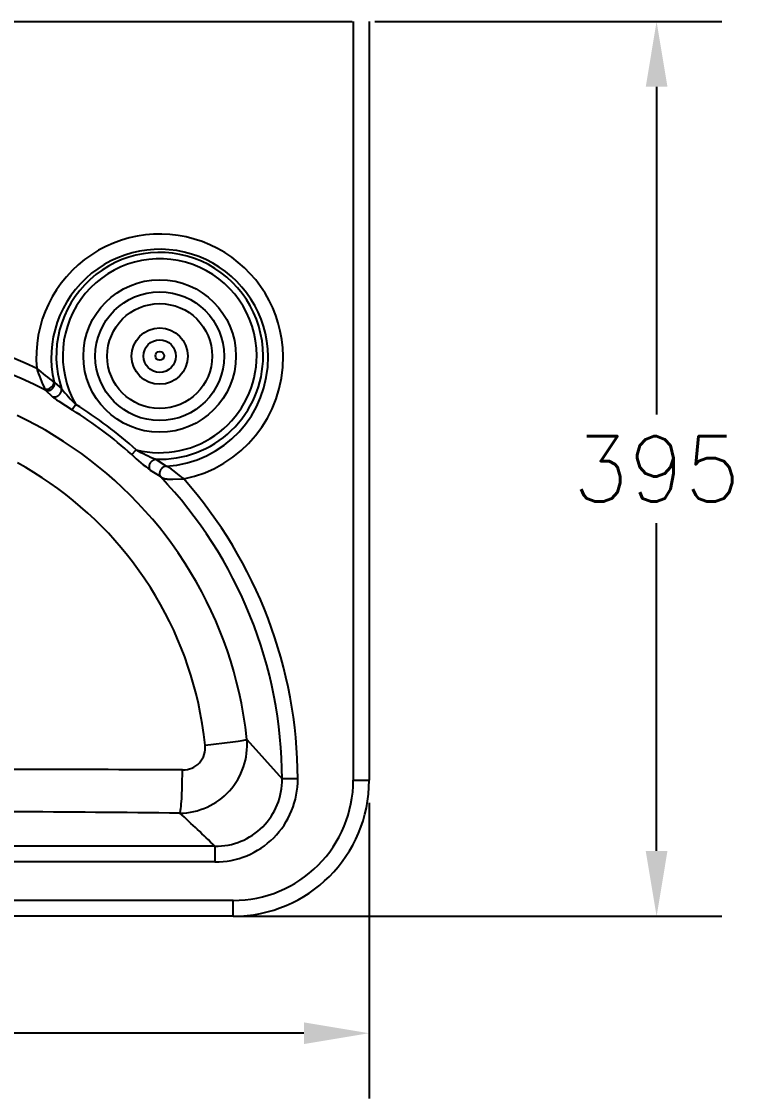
# Model space of a CAD drawing. Extents: x 63601 to 66026, y 58179 to 61610.
# Drawn here: x 64481.2 to 64807.1, y 60223.4 to 60698.9 of the extents above; entities that cross this region are included whole.
import ezdxf

# ---------------------------------------------------------------- set-up
doc = ezdxf.new("R2010")
doc.units = 0
doc.header["$MEASUREMENT"] = 0
doc.layers.get('Defpoints').update_dxf_attribs({"linetype": 'CONTINUOUS'})
for name, color, linetype in [('______', 7, 'CONTINUOUS'), ('Dim', 4, 'CONTINUOUS'), ('MAKE2D$VISIBLE$LINES', 7, 'CONTINUOUS'), ('MAKE2D$VISIBLE$TANGENTS', 7, 'CONTINUOUS')]:
    doc.layers.add(name, color=color, linetype=linetype)
doc.styles.get("Standard").update_dxf_attribs({"font": 'txt.shx', "bigfont": 'ghs.shx'})
doc.dimstyles.get("Standard").update_dxf_attribs({"dimtxt": 0.18, "dimasz": 0.18, "dimexe": 0.18, "dimexo": 0.0625, "dimgap": 0.09, "dimtad": 0, "dimtih": 1, "dimtoh": 1, "dimdec": 4, "dimzin": 0, "dimdsep": 46, "dimtxsty": 'Standard', "dimcen": 0.09, "dimadec": 0, "dimazin": 0, "dimtfac": 1, "dimtdec": 4, "dimtofl": 0, "dimtmove": 0, "dimatfit": 0, "dimfxl": 0, "dimtolj": 1, "dimtzin": 0, "dimarcsym": 0})

# ---------------------------------------------------------------- blocks, each defined once
blk = doc.blocks.new('*D24')
at = {"layer": 'Defpoints', "color": 0}
for p in [(64627.2, 60698.87), (64567.2, 60303.87), (64761.67, 60303.87)]:
    blk.add_point(p, dxfattribs=at)
at = {"layer": 'Dim', "color": 0, "lineweight": -2}
for p, q in [((64637.2, 60698.87), (64790.47, 60698.87)), ((64761.67, 60670.07), (64761.67, 60525.37)), ((64761.67, 60332.67), (64761.67, 60477.37)), ((64577.2, 60303.87), (64790.47, 60303.87))]:
    blk.add_line(p, q, dxfattribs=at)
at = {"layer": 'Dim', "color": 0}
for points in [[(64756.87, 60670.07), (64766.47, 60670.07), (64761.67, 60698.87)], [(64756.87, 60332.67), (64766.47, 60332.67), (64761.67, 60303.87)]]:
    blk.add_solid(points, dxfattribs=at)
at = {"layer": 'Dim', "color": 0, "insert": (64761.67, 60501.37), "char_height": 40, "attachment_point": 5}
blk.add_mtext('\\A1;{\\H0.72x;395}', dxfattribs=at)
blk = doc.blocks.new('*D19')
at = {"layer": 'Defpoints', "color": 0}
for p in [(64169.7, 60363.87), (64634.7, 60363.87), (64634.7, 60252.22)]:
    blk.add_point(p, dxfattribs=at)
at = {"layer": 'Dim', "color": 0, "lineweight": -2}
for p, q in [((64169.7, 60353.87), (64169.7, 60223.42)), ((64634.7, 60353.87), (64634.7, 60223.42)), ((64198.5, 60252.22), (64354.2, 60252.22)), ((64605.9, 60252.22), (64450.2, 60252.22))]:
    blk.add_line(p, q, dxfattribs=at)
at = {"layer": 'Dim', "color": 0}
for points in [[(64198.5, 60257.02), (64198.5, 60247.42), (64169.7, 60252.22)], [(64605.9, 60257.02), (64605.9, 60247.42), (64634.7, 60252.22)]]:
    blk.add_solid(points, dxfattribs=at)
at = {"layer": 'Dim', "color": 0, "insert": (64402.2, 60252.22), "char_height": 40, "attachment_point": 5}
blk.add_mtext('\\A1;{\\H0.72x;465}', dxfattribs=at)

msp = doc.modelspace()

# ---------------------------------------------------------------- linework, layer by layer
at = {"layer": '______'}
msp.add_line((64177.2, 60698.87), (64627.2, 60698.87), dxfattribs=at)
at = {"layer": 'MAKE2D$VISIBLE$LINES'}
for p, q in [((64634.7, 60698.87), (64634.7, 60363.87)), ((64542.67, 60501.04), (64542.62, 60500.96)), ((64542.73, 60501.13), (64542.67, 60501.04)), ((64542.79, 60501.21), (64542.73, 60501.13)), ((64542.85, 60501.29), (64542.79, 60501.21)), ((64542.91, 60501.36), (64542.85, 60501.29)), ((64542.98, 60501.44), (64542.91, 60501.36)), ((64543.05, 60501.52), (64542.98, 60501.44)), ((64543.12, 60501.59), (64543.05, 60501.52)), ((64543.19, 60501.66), (64543.12, 60501.59)), ((64543.26, 60501.73), (64543.19, 60501.66)), ((64543.34, 60501.8), (64543.26, 60501.73)), ((64543.42, 60501.86), (64543.34, 60501.8)), ((64543.5, 60501.92), (64543.42, 60501.86)), ((64543.58, 60501.98), (64543.5, 60501.92)), ((64543.67, 60502.04), (64543.58, 60501.98)), ((64543.76, 60502.1), (64543.67, 60502.04)), ((64543.85, 60502.15), (64543.76, 60502.1)), ((64543.94, 60502.2), (64543.85, 60502.15)), ((64544.02, 60502.25), (64543.94, 60502.2)), ((64544.11, 60502.29), (64544.02, 60502.25)), ((64544.2, 60502.33), (64544.11, 60502.29)), ((64544.29, 60502.36), (64544.2, 60502.33)), ((64544.37, 60502.39), (64544.29, 60502.36)), ((64544.45, 60502.42), (64544.37, 60502.39)), ((64544.54, 60502.45), (64544.45, 60502.42)), ((64544.62, 60502.47), (64544.54, 60502.45)), ((64544.72, 60502.49), (64544.62, 60502.47)), ((64544.82, 60502.51), (64544.72, 60502.49)), ((64544.93, 60502.53), (64544.82, 60502.51)), ((64545.03, 60502.54), (64544.93, 60502.53)), ((64545.18, 60502.49), (64545.03, 60502.54)), ((64545.33, 60502.43), (64545.18, 60502.49)), ((64545.48, 60502.37), (64545.33, 60502.43)), ((64545.63, 60502.3), (64545.48, 60502.37)), ((64545.77, 60502.23), (64545.63, 60502.3)), ((64545.92, 60502.16), (64545.77, 60502.23)), ((64546.2, 60502.01), (64545.92, 60502.16)), ((64546.37, 60501.91), (64546.2, 60502.01)), ((64546.52, 60501.82), (64546.37, 60501.91)), ((64546.84, 60501.63), (64546.52, 60501.82)), ((64547.15, 60501.42), (64546.84, 60501.63)), ((64547.45, 60501.21), (64547.15, 60501.42)), ((64548.05, 60500.77), (64547.45, 60501.21)), ((64542.13, 60499.46), (64542.12, 60499.37)), ((64542.12, 60499.37), (64542.12, 60499.27)), ((64542.12, 60499.27), (64542.12, 60499.18)), ((64542.12, 60499.18), (64542.13, 60499.09)), ((64542.15, 60499.66), (64542.13, 60499.56)), ((64542.13, 60499.56), (64542.13, 60499.46)), ((64542.13, 60499.09), (64542.13, 60499)), ((64542.13, 60499), (64542.14, 60498.96)), ((64542.14, 60498.96), (64542.14, 60498.91)), ((64542.14, 60498.91), (64542.15, 60498.87)), ((64542.16, 60499.75), (64542.15, 60499.66)), ((64542.15, 60498.87), (64542.16, 60498.83)), ((64542.18, 60499.84), (64542.16, 60499.75)), ((64542.16, 60498.83), (64542.17, 60498.78)), ((64542.17, 60498.78), (64542.18, 60498.74)), ((64542.2, 60499.94), (64542.18, 60499.84)), ((64542.18, 60498.74), (64542.19, 60498.69)), ((64542.19, 60498.69), (64542.2, 60498.65)), ((64542.22, 60500.03), (64542.2, 60499.94)), ((64542.2, 60498.65), (64542.21, 60498.61)), ((64542.21, 60498.61), (64542.22, 60498.57)), ((64542.25, 60500.13), (64542.22, 60500.03)), ((64542.22, 60498.57), (64542.23, 60498.52)), ((64542.23, 60498.52), (64542.25, 60498.48)), ((64542.28, 60500.23), (64542.25, 60500.13)), ((64542.25, 60498.48), (64542.26, 60498.44)), ((64542.26, 60498.44), (64542.28, 60498.4)), ((64542.31, 60500.32), (64542.28, 60500.23)), ((64542.28, 60498.4), (64542.29, 60498.36)), ((64542.29, 60498.36), (64542.31, 60498.32)), ((64542.35, 60500.42), (64542.31, 60500.32)), ((64542.31, 60498.32), (64542.33, 60498.29)), ((64542.33, 60498.29), (64542.34, 60498.25)), ((64542.34, 60498.25), (64542.36, 60498.21)), ((64542.39, 60500.51), (64542.35, 60500.42)), ((64542.36, 60498.21), (64542.38, 60498.17)), ((64542.38, 60498.17), (64542.4, 60498.13)), ((64542.43, 60500.6), (64542.39, 60500.51)), ((64542.4, 60498.13), (64542.42, 60498.1)), ((64542.42, 60498.1), (64542.45, 60498.06)), ((64542.47, 60500.69), (64542.43, 60500.6)), ((64542.45, 60498.06), (64542.47, 60498.02)), ((64542.52, 60500.78), (64542.47, 60500.69)), ((64542.47, 60498.02), (64542.49, 60497.99)), ((64542.49, 60497.99), (64542.52, 60497.95)), ((64542.57, 60500.87), (64542.52, 60500.78)), ((64542.52, 60497.95), (64542.6, 60497.9)), ((64542.62, 60500.96), (64542.57, 60500.87)), ((64542.6, 60497.9), (64542.67, 60497.84)), ((64542.67, 60497.84), (64542.75, 60497.79)), ((64542.75, 60497.79), (64542.83, 60497.74)), ((64542.83, 60497.74), (64542.92, 60497.69)), ((64542.92, 60497.69), (64543, 60497.64)), ((64543, 60497.64), (64543.08, 60497.6)), ((64543.08, 60497.6), (64543.17, 60497.55)), ((64543.17, 60497.55), (64543.26, 60497.51)), ((64543.26, 60497.51), (64543.36, 60497.46)), ((64543.36, 60497.46), (64543.45, 60497.42)), ((64543.45, 60497.42), (64543.55, 60497.38)), ((64543.55, 60497.38), (64543.65, 60497.34)), ((64543.65, 60497.34), (64543.75, 60497.3)), ((64543.75, 60497.3), (64543.85, 60497.26)), ((64543.85, 60497.26), (64543.95, 60497.23)), ((64543.95, 60497.23), (64544.16, 60497.16)), ((64544.16, 60497.16), (64544.38, 60497.1)), ((64544.38, 60497.1), (64544.59, 60497.04)), ((64544.59, 60497.04), (64544.81, 60497)), ((64544.81, 60497), (64545.07, 60496.95)), ((64545.07, 60496.95), (64545.32, 60496.91)), ((64545.32, 60496.91), (64545.58, 60496.87)), ((64545.58, 60496.87), (64545.83, 60496.85)), ((64545.83, 60496.85), (64546.07, 60496.83)), ((64546.07, 60496.83), (64546.31, 60496.81)), ((64546.31, 60496.81), (64546.79, 60496.79)), ((64546.79, 60496.79), (64547.38, 60496.77)), ((64547.38, 60496.77), (64547.97, 60496.78)), ((64547.97, 60496.78), (64552.83, 60496.95)), ((64551.52, 60497.94), (64548.05, 60500.77)), ((64552.2, 60497.41), (64551.52, 60497.94)), ((64552.83, 60496.95), (64552.2, 60497.41)), ((64574.7, 60303.87), (64229.7, 60303.87))]:
    msp.add_line(p, q, dxfattribs=at)
msp.add_arc((64574.7, 60363.87), 60, 270, 0, dxfattribs=at)
at = {"layer": 'MAKE2D$VISIBLE$TANGENTS'}
for p, q in [((64627.7, 60698.87), (64627.7, 60363.87)), ((64495.84, 60539.37), (64495.52, 60539.71)), ((64495.84, 60539.37), (64498.87, 60536.8)), ((64495.84, 60539.29), (64495.84, 60539.37)), ((64495.85, 60539.22), (64495.84, 60539.29)), ((64495.84, 60538.97), (64495.85, 60539.06)), ((64495.85, 60539.14), (64495.85, 60539.22)), ((64495.85, 60539.06), (64495.85, 60539.14)), ((64491.45, 60536.55), (64491.71, 60536.08)), ((64491.71, 60536.08), (64494.75, 60533.33)), ((64491.71, 60536.08), (64491.78, 60536.05)), ((64491.78, 60536.05), (64491.85, 60536.03)), ((64491.85, 60536.03), (64491.92, 60536)), ((64491.92, 60536), (64492, 60535.98)), ((64492, 60535.98), (64492.07, 60535.96)), ((64492.07, 60535.96), (64492.15, 60535.95)), ((64492.15, 60535.95), (64492.23, 60535.93)), ((64492.23, 60535.93), (64492.31, 60535.92)), ((64492.31, 60535.92), (64492.4, 60535.91)), ((64492.4, 60535.91), (64492.48, 60535.9)), ((64492.48, 60535.9), (64492.57, 60535.9)), ((64492.57, 60535.9), (64492.66, 60535.9)), ((64492.66, 60535.9), (64492.75, 60535.9)), ((64492.75, 60535.9), (64492.84, 60535.91)), ((64492.84, 60535.91), (64492.94, 60535.91)), ((64492.94, 60535.91), (64493.03, 60535.93)), ((64493.03, 60535.93), (64493.13, 60535.94)), ((64493.13, 60535.94), (64493.23, 60535.96)), ((64493.23, 60535.96), (64493.32, 60535.98)), ((64493.32, 60535.98), (64493.42, 60536.01)), ((64493.42, 60536.01), (64493.52, 60536.04)), ((64493.52, 60536.04), (64493.62, 60536.07)), ((64493.62, 60536.07), (64493.72, 60536.11)), ((64493.72, 60536.11), (64493.82, 60536.15)), ((64493.82, 60536.15), (64493.91, 60536.19)), ((64493.91, 60536.19), (64494.01, 60536.24)), ((64494.01, 60536.24), (64494.11, 60536.29)), ((64494.11, 60536.29), (64494.2, 60536.35)), ((64494.2, 60536.35), (64494.3, 60536.41)), ((64494.3, 60536.41), (64494.39, 60536.47)), ((64494.39, 60536.47), (64494.48, 60536.53)), ((64494.48, 60536.53), (64494.57, 60536.6)), ((64494.57, 60536.6), (64494.66, 60536.67)), ((64494.66, 60536.67), (64494.74, 60536.75)), ((64494.74, 60536.75), (64494.82, 60536.83)), ((64494.82, 60536.83), (64494.9, 60536.91)), ((64494.9, 60536.91), (64494.98, 60536.99)), ((64494.98, 60536.99), (64495.05, 60537.07)), ((64495.05, 60537.07), (64495.12, 60537.16)), ((64495.12, 60537.16), (64495.19, 60537.24)), ((64495.19, 60537.24), (64495.26, 60537.33)), ((64495.26, 60537.33), (64495.32, 60537.42)), ((64495.32, 60537.42), (64495.37, 60537.52)), ((64495.37, 60537.52), (64495.43, 60537.61)), ((64495.43, 60537.61), (64495.48, 60537.7)), ((64495.48, 60537.7), (64495.53, 60537.79)), ((64495.53, 60537.79), (64495.57, 60537.89)), ((64495.57, 60537.89), (64495.61, 60537.98)), ((64495.61, 60537.98), (64495.65, 60538.08)), ((64495.65, 60538.08), (64495.68, 60538.17)), ((64495.68, 60538.17), (64495.71, 60538.26)), ((64495.71, 60538.26), (64495.74, 60538.35)), ((64495.74, 60538.35), (64495.76, 60538.45)), ((64495.76, 60538.45), (64495.78, 60538.54)), ((64495.78, 60538.54), (64495.8, 60538.63)), ((64495.8, 60538.63), (64495.82, 60538.71)), ((64495.82, 60538.71), (64495.83, 60538.8)), ((64495.83, 60538.8), (64495.84, 60538.89)), ((64495.84, 60538.89), (64495.84, 60538.97)), ((64497.99, 60534.25), (64498.07, 60534.34)), ((64498.07, 60534.34), (64498.14, 60534.43)), ((64498.14, 60534.43), (64498.21, 60534.52)), ((64498.21, 60534.52), (64498.28, 60534.61)), ((64498.28, 60534.61), (64498.34, 60534.71)), ((64498.34, 60534.71), (64498.4, 60534.8)), ((64498.4, 60534.8), (64498.46, 60534.9)), ((64498.46, 60534.9), (64498.52, 60535)), ((64498.52, 60535), (64498.56, 60535.09)), ((64498.56, 60535.09), (64498.61, 60535.19)), ((64498.61, 60535.19), (64498.65, 60535.29)), ((64498.65, 60535.29), (64498.69, 60535.39)), ((64498.69, 60535.39), (64498.73, 60535.48)), ((64498.73, 60535.48), (64498.76, 60535.58)), ((64498.76, 60535.58), (64498.79, 60535.68)), ((64498.79, 60535.68), (64498.81, 60535.77)), ((64498.81, 60535.77), (64498.83, 60535.87)), ((64498.83, 60535.87), (64498.85, 60535.96)), ((64498.85, 60535.96), (64498.86, 60536.05)), ((64498.86, 60536.05), (64498.87, 60536.14)), ((64498.88, 60536.72), (64498.87, 60536.8)), ((64498.87, 60536.14), (64498.88, 60536.23)), ((64498.88, 60536.65), (64498.88, 60536.72)), ((64498.89, 60536.57), (64498.88, 60536.65)), ((64498.88, 60536.23), (64498.89, 60536.32)), ((64498.89, 60536.49), (64498.89, 60536.57)), ((64498.89, 60536.4), (64498.89, 60536.49)), ((64498.89, 60536.32), (64498.89, 60536.4)), ((64494.75, 60533.33), (64494.81, 60533.3)), ((64494.75, 60533.33), (64494.87, 60533.22)), ((64494.81, 60533.3), (64494.88, 60533.28)), ((64494.87, 60533.22), (64494.99, 60533.12)), ((64494.88, 60533.28), (64494.95, 60533.25)), ((64494.95, 60533.25), (64495.03, 60533.23)), ((64494.99, 60533.12), (64495.24, 60532.91)), ((64495.03, 60533.23), (64495.1, 60533.21)), ((64495.1, 60533.21), (64495.18, 60533.2)), ((64495.18, 60533.2), (64495.26, 60533.18)), ((64495.24, 60532.91), (64495.56, 60532.67)), ((64495.26, 60533.18), (64495.3, 60533.18)), ((64495.3, 60533.18), (64495.34, 60533.17)), ((64495.34, 60533.17), (64495.39, 60533.17)), ((64495.39, 60533.17), (64495.43, 60533.16)), ((64495.43, 60533.16), (64495.47, 60533.16)), ((64495.47, 60533.16), (64495.52, 60533.15)), ((64495.52, 60533.15), (64495.56, 60533.15)), ((64495.56, 60533.15), (64495.6, 60533.15)), ((64495.56, 60532.67), (64495.88, 60532.43)), ((64495.6, 60533.15), (64495.65, 60533.15)), ((64495.65, 60533.15), (64495.69, 60533.15)), ((64495.69, 60533.15), (64495.74, 60533.15)), ((64495.74, 60533.15), (64495.79, 60533.15)), ((64495.79, 60533.15), (64495.83, 60533.16)), ((64495.83, 60533.16), (64495.88, 60533.16)), ((64495.88, 60533.16), (64495.93, 60533.16)), ((64495.88, 60532.43), (64496.68, 60531.86)), ((64495.93, 60533.16), (64495.98, 60533.17)), ((64495.98, 60533.17), (64496.02, 60533.18)), ((64496.02, 60533.18), (64496.07, 60533.18)), ((64496.07, 60533.18), (64496.12, 60533.19)), ((64496.12, 60533.19), (64496.17, 60533.2)), ((64496.17, 60533.2), (64496.22, 60533.21)), ((64496.22, 60533.21), (64496.27, 60533.22)), ((64496.27, 60533.22), (64496.37, 60533.25)), ((64496.37, 60533.25), (64496.47, 60533.27)), ((64496.47, 60533.27), (64496.57, 60533.31)), ((64496.57, 60533.31), (64496.67, 60533.34)), ((64496.67, 60533.34), (64496.77, 60533.38)), ((64496.68, 60531.86), (64497.63, 60531.21)), ((64496.77, 60533.38), (64496.88, 60533.43)), ((64496.88, 60533.43), (64496.98, 60533.48)), ((64496.98, 60533.48), (64497.08, 60533.53)), ((64497.08, 60533.53), (64497.18, 60533.59)), ((64497.18, 60533.59), (64497.27, 60533.65)), ((64497.27, 60533.65), (64497.37, 60533.71)), ((64497.37, 60533.71), (64497.47, 60533.78)), ((64497.47, 60533.78), (64497.56, 60533.85)), ((64497.56, 60533.85), (64497.65, 60533.92)), ((64497.63, 60531.21), (64503.6, 60527.4)), ((64497.65, 60533.92), (64497.74, 60534)), ((64497.74, 60534), (64497.82, 60534.08)), ((64497.82, 60534.08), (64497.91, 60534.16)), ((64497.91, 60534.16), (64497.99, 60534.25)), ((64505.16, 60529.82), (64503.6, 60527.4)), ((64483.44, 60522.84), (64479.23, 60524.9)), ((64487.6, 60520.67), (64483.44, 60522.84)), ((64491.7, 60518.4), (64487.6, 60520.67)), ((64495.78, 60515.99), (64491.7, 60518.4)), ((64499.79, 60513.48), (64495.78, 60515.99)), ((64503.73, 60510.85), (64499.79, 60513.48)), ((64507.61, 60508.13), (64503.73, 60510.85)), ((64511.44, 60505.28), (64507.61, 60508.13)), ((64529.88, 60507.67), (64531.85, 60509.78)), ((64483.02, 60501.95), (64479.34, 60504.02)), ((64486.67, 60499.76), (64483.02, 60501.95)), ((64515.2, 60502.33), (64511.44, 60505.28)), ((64518.83, 60499.32), (64515.2, 60502.33)), ((64537.64, 60502.46), (64537.65, 60502.56)), ((64537.64, 60502.36), (64537.64, 60502.46)), ((64537.64, 60502.27), (64537.64, 60502.36)), ((64537.64, 60502.17), (64537.64, 60502.27)), ((64537.64, 60502.07), (64537.64, 60502.17)), ((64537.65, 60501.97), (64537.64, 60502.07)), ((64537.65, 60502.56), (64537.66, 60502.66)), ((64537.66, 60501.88), (64537.65, 60501.97)), ((64537.66, 60502.66), (64537.67, 60502.76)), ((64537.68, 60501.79), (64537.66, 60501.88)), ((64537.67, 60502.76), (64537.69, 60502.86)), ((64537.68, 60501.74), (64537.68, 60501.79)), ((64537.69, 60501.7), (64537.68, 60501.74)), ((64537.69, 60502.86), (64537.71, 60502.96)), ((64537.7, 60501.65), (64537.69, 60501.7)), ((64537.72, 60501.6), (64537.7, 60501.65)), ((64537.71, 60502.96), (64537.74, 60503.06)), ((64537.73, 60501.56), (64537.72, 60501.6)), ((64537.74, 60501.51), (64537.73, 60501.56)), ((64537.74, 60503.06), (64537.76, 60503.16)), ((64537.75, 60501.47), (64537.74, 60501.51)), ((64537.77, 60501.42), (64537.75, 60501.47)), ((64537.76, 60503.16), (64537.79, 60503.26)), ((64537.78, 60501.38), (64537.77, 60501.42)), ((64537.8, 60501.34), (64537.78, 60501.38)), ((64537.79, 60503.26), (64537.83, 60503.36)), ((64537.81, 60501.29), (64537.8, 60501.34)), ((64537.83, 60501.25), (64537.81, 60501.29)), ((64537.83, 60503.36), (64537.86, 60503.45)), ((64537.85, 60501.21), (64537.83, 60501.25)), ((64537.87, 60501.17), (64537.85, 60501.21)), ((64537.86, 60503.45), (64537.9, 60503.55)), ((64537.89, 60501.13), (64537.87, 60501.17)), ((64537.9, 60501.09), (64537.89, 60501.13)), ((64537.9, 60503.55), (64537.94, 60503.65)), ((64537.93, 60501.05), (64537.9, 60501.09)), ((64537.95, 60501.02), (64537.93, 60501.05)), ((64537.94, 60503.65), (64537.99, 60503.74)), ((64537.97, 60500.98), (64537.95, 60501.02)), ((64537.99, 60503.74), (64538.03, 60503.84)), ((64538.03, 60503.84), (64538.08, 60503.93)), ((64538.08, 60503.93), (64538.13, 60504.02)), ((64538.13, 60504.02), (64538.19, 60504.11)), ((64538.19, 60504.11), (64538.25, 60504.2)), ((64538.25, 60504.2), (64538.31, 60504.28)), ((64538.31, 60504.28), (64538.37, 60504.37)), ((64538.37, 60504.37), (64538.43, 60504.45)), ((64538.43, 60504.45), (64538.5, 60504.53)), ((64538.5, 60504.53), (64538.57, 60504.61)), ((64538.57, 60504.61), (64538.64, 60504.69)), ((64538.64, 60504.69), (64538.71, 60504.76)), ((64538.71, 60504.76), (64538.79, 60504.83)), ((64538.79, 60504.83), (64538.87, 60504.9)), ((64538.87, 60504.9), (64538.95, 60504.97)), ((64538.95, 60504.97), (64539.03, 60505.03)), ((64539.03, 60505.03), (64539.11, 60505.1)), ((64539.11, 60505.1), (64539.19, 60505.15)), ((64539.19, 60505.15), (64539.27, 60505.21)), ((64539.27, 60505.21), (64539.36, 60505.26)), ((64539.36, 60505.26), (64539.45, 60505.31)), ((64539.45, 60505.31), (64539.53, 60505.36)), ((64539.53, 60505.36), (64539.62, 60505.4)), ((64539.62, 60505.4), (64539.71, 60505.44)), ((64539.71, 60505.44), (64539.8, 60505.48)), ((64539.8, 60505.48), (64539.89, 60505.51)), ((64539.89, 60505.51), (64539.98, 60505.54)), ((64539.98, 60505.54), (64540.02, 60505.56)), ((64540.02, 60505.56), (64540.07, 60505.57)), ((64540.07, 60505.57), (64540.12, 60505.58)), ((64540.12, 60505.58), (64540.16, 60505.6)), ((64540.16, 60505.6), (64540.21, 60505.61)), ((64540.21, 60505.61), (64540.26, 60505.62)), ((64540.26, 60505.62), (64540.3, 60505.63)), ((64540.3, 60505.63), (64540.35, 60505.63)), ((64545.03, 60502.54), (64540.35, 60505.63)), ((64490.26, 60497.48), (64486.67, 60499.76)), ((64493.79, 60495.11), (64490.26, 60497.48)), ((64522.38, 60496.22), (64518.83, 60499.32)), ((64537.99, 60500.94), (64537.97, 60500.98)), ((64538.02, 60500.9), (64537.99, 60500.94)), ((64538.04, 60500.86), (64538.02, 60500.9)), ((64538.06, 60500.83), (64538.04, 60500.86)), ((64538.09, 60500.79), (64538.06, 60500.83)), ((64538.12, 60500.76), (64538.09, 60500.79)), ((64538.14, 60500.72), (64538.12, 60500.76)), ((64542.52, 60497.95), (64538.14, 60500.72)), ((64497.25, 60492.64), (64493.79, 60495.11)), ((64500.68, 60490.06), (64497.25, 60492.64)), ((64525.84, 60493.02), (64522.38, 60496.22)), ((64529.22, 60489.73), (64525.84, 60493.02)), ((64504.04, 60487.39), (64500.68, 60490.06)), ((64507.28, 60484.68), (64504.04, 60487.39)), ((64532.57, 60486.3), (64529.22, 60489.73)), ((64510.44, 60481.88), (64507.28, 60484.68)), ((64535.82, 60482.77), (64532.57, 60486.3)), ((64538.98, 60479.16), (64535.82, 60482.77)), ((64513.54, 60478.99), (64510.44, 60481.88)), ((64516.55, 60476.03), (64513.54, 60478.99)), ((64542.05, 60475.47), (64538.98, 60479.16)), ((64519.54, 60472.93), (64516.55, 60476.03)), ((64522.44, 60469.76), (64519.54, 60472.93)), ((64544.61, 60472.22), (64542.05, 60475.47)), ((64525.25, 60466.52), (64522.44, 60469.76)), ((64547.09, 60468.91), (64544.61, 60472.22)), ((64550.34, 60464.33), (64547.09, 60468.91)), ((64527.98, 60463.19), (64525.25, 60466.52)), ((64530.26, 60460.27), (64527.98, 60463.19)), ((64553.44, 60459.64), (64550.34, 60464.33)), ((64532.47, 60457.3), (64530.26, 60460.27)), ((64556.02, 60455.5), (64553.44, 60459.64)), ((64535.36, 60453.18), (64532.47, 60457.3)), ((64558.48, 60451.29), (64556.02, 60455.5)), ((64538.13, 60448.97), (64535.36, 60453.18)), ((64540.42, 60445.25), (64538.13, 60448.97)), ((64560.76, 60447.13), (64558.48, 60451.29)), ((64542.6, 60441.47), (64540.42, 60445.25)), ((64562.93, 60442.91), (64560.76, 60447.13)), ((64544.63, 60437.74), (64542.6, 60441.47)), ((64564.99, 60438.63), (64562.93, 60442.91)), ((64546.56, 60433.96), (64544.63, 60437.74)), ((64566.94, 60434.3), (64564.99, 60438.63)), ((64548.39, 60430.12), (64546.56, 60433.96)), ((64550.11, 60426.24), (64548.39, 60430.12)), ((64568.77, 60429.92), (64566.94, 60434.3)), ((64570.48, 60425.49), (64568.77, 60429.92)), ((64551.74, 60422.31), (64550.11, 60426.24)), ((64572.08, 60421.01), (64570.48, 60425.49)), ((64553.26, 60418.34), (64551.74, 60422.31)), ((64573.56, 60416.49), (64572.08, 60421.01)), ((64554.67, 60414.33), (64553.26, 60418.34)), ((64574.92, 60411.9), (64573.56, 60416.49)), ((64555.98, 60410.28), (64554.67, 60414.33)), ((64576.17, 60407.27), (64574.92, 60411.9)), ((64557.19, 60406.17), (64555.98, 60410.28)), ((64558.29, 60402.02), (64557.19, 60406.17)), ((64577.29, 60402.61), (64576.17, 60407.27)), ((64559.27, 60397.85), (64558.29, 60402.02)), ((64578.28, 60397.92), (64577.29, 60402.61)), ((64560.15, 60393.65), (64559.27, 60397.85)), ((64579.24, 60392.62), (64578.28, 60397.92)), ((64561, 60388.91), (64560.15, 60393.65)), ((64580.05, 60387.3), (64579.24, 60392.62)), ((64561.71, 60384.15), (64561, 60388.91)), ((64580.7, 60381.96), (64580.05, 60387.3)), ((64562.27, 60379.37), (64561.71, 60384.15)), ((64562.27, 60379.37), (64574.49, 60380.86)), ((64574.49, 60380.86), (64576.85, 60381.21)), ((64576.85, 60381.21), (64578.69, 60381.51)), ((64578.69, 60381.51), (64579.4, 60381.65)), ((64579.4, 60381.65), (64579.97, 60381.77)), ((64579.97, 60381.77), (64580.21, 60381.82)), ((64580.21, 60381.82), (64580.4, 60381.87)), ((64580.4, 60381.87), (64580.57, 60381.92)), ((64580.57, 60381.92), (64580.63, 60381.94)), ((64580.63, 60381.94), (64580.7, 60381.96)), ((64580.7, 60381.96), (64596.26, 60364.5)), ((64552.2, 60361.9), (64552.34, 60368.43)), ((64603.18, 60364.52), (64596.26, 60364.5)), ((64627.7, 60363.87), (64634.7, 60363.87)), ((64551.92, 60355.85), (64552.2, 60361.9)), ((64551.74, 60353.4), (64551.92, 60355.85)), ((64551.14, 60349.38), (64551.16, 60349.41)), ((64551.16, 60349.41), (64551.17, 60349.45)), ((64551.17, 60349.45), (64551.19, 60349.52)), ((64551.19, 60349.52), (64551.22, 60349.6)), ((64551.22, 60349.6), (64551.24, 60349.69)), ((64551.24, 60349.69), (64551.27, 60349.79)), ((64551.27, 60349.79), (64551.29, 60349.9)), ((64551.29, 60349.9), (64551.34, 60350.14)), ((64551.34, 60350.14), (64551.39, 60350.42)), ((64551.39, 60350.42), (64551.44, 60350.73)), ((64551.44, 60350.73), (64551.54, 60351.48)), ((64551.54, 60351.48), (64551.64, 60352.37)), ((64551.64, 60352.37), (64551.74, 60353.4)), ((64566.61, 60334.78), (64237.8, 60334.78)), ((64566.61, 60334.78), (64566.61, 60327.86)), ((64566.61, 60327.86), (64237.8, 60327.86)), ((64574.7, 60310.87), (64229.7, 60310.87)), ((64574.7, 60303.87), (64574.7, 60310.87))]:
    msp.add_line(p, q, dxfattribs=at)
for centre, radius in [((64542.2, 60551.2), 33.68), ((64542.2, 60551.13), 28.43), ((64542.2, 60551.16), 23.17), ((64542.2, 60551.14), 12.43), ((64542.2, 60551.15), 7.17), ((64542.2, 60551.22), 1.92)]:
    msp.add_circle(centre, radius, dxfattribs=at)
for centre, radius, start, end in [((64542.2, 60550.5), 54.53, 0.6302, 185.0561), ((64542.2, 60550.42), 47.89, 0.7183, 192.9303), ((64542.21, 60551.23), 45.68, 0.0274, 198.4175), ((64542.21, 60551.31), 42.83, 0.0206, 210.1209), ((64402.2, 60363.89), 200.98, 64.7657, 115.2343), ((64402.2, 60363.89), 194.07, 62.5333, 117.4667), ((64542.21, 60551.34), 42.83, 256.0025, 359.9753), ((64542.22, 60551.27), 45.67, 267.6589, 359.9821), ((64542.18, 60550.37), 47.91, 273.41, 0.7812), ((64542.17, 60550.45), 54.55, 281.2661, 0.6808), ((64591, 60669.31), 160.98, 230.1666, 233.621), ((64635.03, 60597.8), 156.1, 199.5, 203.104), ((64492.04, 60539.99), 3.49, 260.3122, 355.3148), ((64557.17, 60583.03), 74.41, 218.4105, 225.655), ((64402.21, 60364.9), 194.41, 48.1789, 58.0249), ((64402.21, 60365.01), 191.45, 48.176, 58.0227), ((64601.9, 60584.96), 105.64, 227.0232, 232.8822), ((64571.55, 60580.37), 80.99, 240.6458, 247.3425), ((64402.21, 60363.9), 194.05, 0.1763, 43.6948), ((64402.22, 60363.9), 200.96, 0.1744, 41.4546), ((64550.74, 60379.44), 30.06, 270.7667, 4.8191), ((64552.48, 60378.28), 9.85, 269.2051, 6.3329), ((64447.46, 41716.29), 18652.44, 89.677834, 90.13902), ((64566.8, 60364.24), 36.38, 269.6969, 0.4346), ((64566.99, 60364.05), 29.27, 269.2441, 0.8675), ((64574.7, 60363.87), 53, 269.9998, 0.0002), ((64372.61, 43414.95), 16935.37, 89.395981, 89.899893), ((63964.64, 59712.74), 865.62, 45.93968, 47.34731)]:
    msp.add_arc(centre, radius, start, end, dxfattribs=at)

# ---------------------------------------------------------------- dimensions: what is measured, and where the dimension line sits
at = {"layer": 'Dim', "color": 0}
dim = msp.add_linear_dim(base=(64761.67, 60303.87), p1=(64627.2, 60698.87), p2=(64567.2, 60303.87), angle=90, text='{\\H0.72x;<>}', dimstyle='Standard', override={"dimscale": 160, "dimtxt": 0.25, "dimgap": 0.06, "dimdec": 0, "dimatfit": 3}, dxfattribs=at)
dim.commit()
dim.dimension.update_dxf_attribs({"geometry": '*D24', "text_midpoint": (64761.67, 60501.37)})
dim = msp.add_linear_dim(base=(64634.7, 60252.22), p1=(64169.7, 60363.87), p2=(64634.7, 60363.87), text='{\\H0.72x;<>}', dimstyle='Standard', override={"dimscale": 160, "dimtxt": 0.25, "dimgap": 0.06, "dimdec": 0, "dimatfit": 3}, dxfattribs=at)
dim.commit()
dim.dimension.update_dxf_attribs({"geometry": '*D19', "text_midpoint": (64402.2, 60252.22)})

doc.saveas('drawing.dxf')
